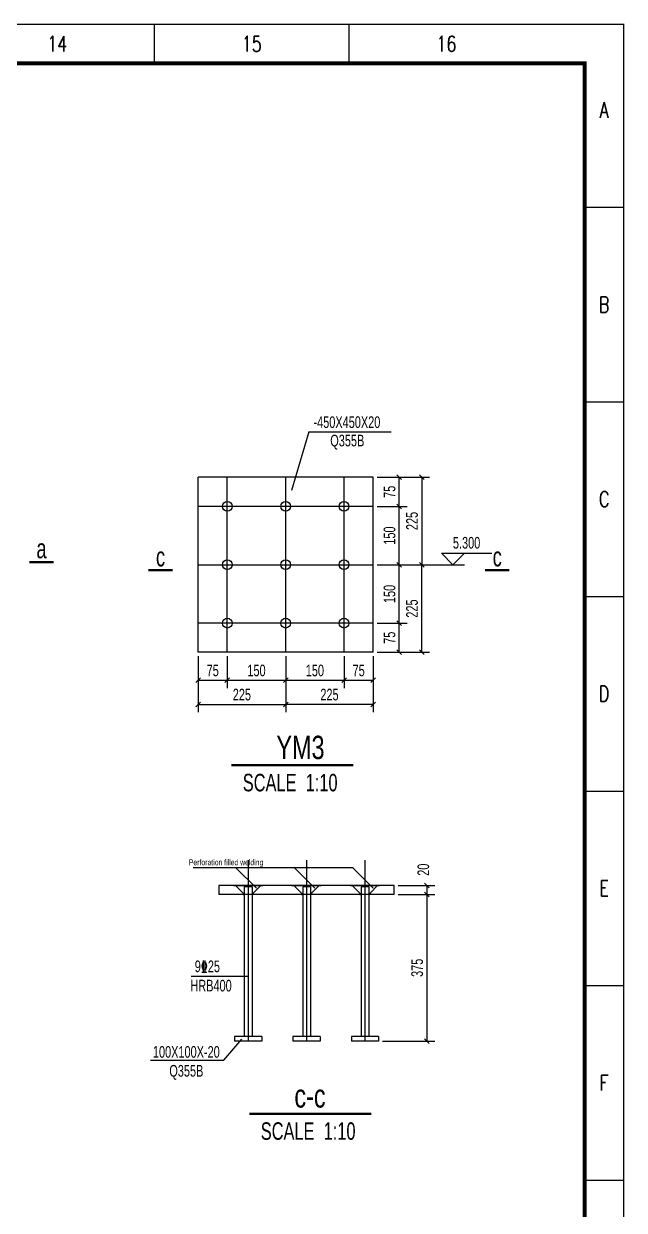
# Model space of a CAD drawing. Header units: millimetres. Extents: x -15901 to 146244, y -607033 to -56344.
# Drawn here: x 55986 to 71413, y -509701 to -479209 of the extents above; entities that cross this region are included whole.
import ezdxf
from ezdxf.enums import TextEntityAlignment as Align

# ---------------------------------------------------------------- set-up
doc = ezdxf.new("R2010")
doc.units = ezdxf.units.MM
doc.header["$LTSCALE"] = 2000
doc.linetypes.add('CENTER', pattern=[50.8, 31.75, -6.35, 6.35, -6.35])
doc.linetypes.add('DASHDOT', pattern=[1, 0.5, -0.25, 0, -0.25])
for name, color, linetype in [('4', 2, 'Continuous'), ('DIM', 2, 'Continuous'), ('LINE', 7, 'Continuous'), ('S_01', 3, 'Continuous'), ('S_01_OUTL', 3, 'Continuous'), ('S_02_AXIS', 171, 'CENTER'), ('S_04_TEXT', 2, 'Continuous'), ('TEXT', 3, 'Continuous'), ('TK', 1, 'Continuous'), ('图层1', 7, 'DASHDOT')]:
    doc.layers.add(name, color=color, linetype=linetype)
doc.styles.add('KS', font='kstxt.shx', dxfattribs={"width": 0.7, "height": 300, "bigfont": 'kshz.shx'})
doc.styles.add('TK-HZ', font='txt.shx', dxfattribs={"width": 0.8, "bigfont": 'hztxt.shx'})
doc.dimstyles.new('KSDIM1.2', dxfattribs={"dimtxt": 300, "dimasz": 120, "dimexe": 200, "dimexo": 100, "dimgap": 100, "dimtad": 1, "dimdec": 0, "dimlfac": 1.2, "dimzin": 14, "dimdsep": 46, "dimtxsty": 'KS', "dimblk": 'ARCHTICK', "dimblk1": 'OBLIQUE', "dimblk2": 'OBLIQUE', "dimsah": 1, "dimcen": -900, "dimclrd": 7, "dimclre": 7, "dimclrt": 2, "dimazin": 3, "dimtfac": 1, "dimtdec": 0, "dimtix": 1, "dimtmove": 2, "dimatfit": 2, "dimfxl": 1, "dimtolj": 1, "dimtzin": 14, "dimlwd": -3, "dimlwe": -1, "dimarcsym": 0})

# ---------------------------------------------------------------- blocks, each defined once
blk = doc.blocks.new('A1-1')
at = {"layer": 'TK', "color": 7}
for p, q in [((72050, 58400), (72050, 59400)), ((77050, 58400), (77050, 59400)), ((83100, 54700), (84100, 54700)), ((83100, 49700), (84100, 49700)), ((83100, 44700), (84100, 44700)), ((83100, 39700), (84100, 39700)), ((83100, 34700), (84100, 34700)), ((83100, 29700), (84100, 29700))]:
    blk.add_line(p, q, dxfattribs=at)
for points, const_width in [([(0, 0), (84100, 0), (84100, 59400), (0, 59400)], 35), ([(2500, 1000), (83100, 1000), (83100, 58400), (2500, 58400)], 100)]:
    blk.add_lwpolyline(points, close=True, dxfattribs=dict(at, const_width=const_width))
at = {"layer": 'TK', "color": 7, "style": 'TK-HZ', "width": 0.75}
for s, p in [('14', (69550, 58900)), ('15', (74550, 58900)), ('16', (79550, 58900)), ('A', (83600, 57200)), ('B', (83600, 52200)), ('C', (83600, 47200)), ('D', (83600, 42200)), ('E', (83600, 37200)), ('F', (83600, 32200))]:
    blk.add_text(s, height=400, dxfattribs=at).set_placement(p, align=Align.MIDDLE_CENTER)
blk = doc.blocks.new('_OBLIQUE')
at = {"color": 1}
blk.add_line((-0.5, -0.5), (0.5, 0.5), dxfattribs=at)
blk = doc.blocks.new('*D649')
at = {"layer": 'Defpoints', "color": 0}
for p in [(65501, -501584), (65101, -505359), (66343, -505359)]:
    blk.add_point(p, dxfattribs=at)
at = {"layer": 'DIM', "color": 7, "linetype": 'Continuous'}
for p, q in [((65601, -501584), (66543, -501584)), ((65201, -505359), (66543, -505359))]:
    blk.add_line(p, q, dxfattribs=at)
at = {"layer": 'DIM', "color": 7, "linetype": 'Continuous', "lineweight": -3}
blk.add_line((66343, -501584), (66343, -505359), dxfattribs=at)
at = {"layer": 'DIM', "color": 7, "linetype": 'ByBlock', "lineweight": -3, "xscale": 120, "yscale": 120, "zscale": 120}
for p, rotation in [((66343, -501584), 90), ((66343, -505359), 270)]:
    blk.add_blockref('_OBLIQUE', p, dxfattribs=dict(at, rotation=rotation))
at = {"layer": 'DIM', "color": 2, "insert": (66093, -503471), "char_height": 300, "attachment_point": 5, "rotation": 90, "style": 'KS'}
blk.add_mtext('\\A1;375', dxfattribs=at)
blk = doc.blocks.new('_ArchTick')
at = {"color": 0, "linetype": 'ByBlock', "const_width": 0.15}
blk.add_lwpolyline([(-0.5, -0.5), (0.5, 0.5)], dxfattribs=at)
blk = doc.blocks.new('*D650')
at = {"layer": 'Defpoints', "color": 0}
for p in [(65501, -501359), (65501, -501584), (66343, -501584)]:
    blk.add_point(p, dxfattribs=at)
at = {"layer": 'DIM', "color": 7, "linetype": 'Continuous'}
for p, q in [((65601, -501359), (66543, -501359)), ((65601, -501584), (66543, -501584))]:
    blk.add_line(p, q, dxfattribs=at)
at = {"layer": 'DIM', "color": 7, "linetype": 'Continuous', "lineweight": -3}
blk.add_line((66343, -501359), (66343, -501584), dxfattribs=at)
at = {"layer": 'DIM', "color": 7, "linetype": 'ByBlock', "lineweight": -3, "xscale": 120, "yscale": 120, "zscale": 120}
for p, rotation in [((66343, -501359), 90), ((66343, -501584), 270)]:
    blk.add_blockref('_OBLIQUE', p, dxfattribs=dict(at, rotation=rotation))
at = {"layer": 'DIM', "color": 2, "insert": (66252, -500949), "char_height": 300, "attachment_point": 5, "rotation": 90, "style": 'KS'}
blk.add_mtext('\\A1;20', dxfattribs=at)
blk = doc.blocks.new('*D651')
at = {"layer": 'Defpoints', "color": 0}
for p in [(65215, -493113), (66211, -493113), (64965, -495363)]:
    blk.add_point(p, dxfattribs=at)
at = {"layer": 'DIM', "color": 7, "linetype": 'Continuous'}
for p, q in [((65315, -493113), (66411, -493113)), ((65065, -495363), (66411, -495363))]:
    blk.add_line(p, q, dxfattribs=at)
at = {"layer": 'DIM', "color": 7, "linetype": 'Continuous', "lineweight": -3}
blk.add_line((66211, -495363), (66211, -493113), dxfattribs=at)
at = {"layer": 'DIM', "color": 7, "linetype": 'ByBlock', "lineweight": -3, "xscale": 120, "yscale": 120, "zscale": 120}
for p, rotation in [((66211, -493113), 90), ((66211, -495363), 270)]:
    blk.add_blockref('_OBLIQUE', p, dxfattribs=dict(at, rotation=rotation))
at = {"layer": 'DIM', "color": 2, "insert": (65961, -494238), "char_height": 300, "attachment_point": 5, "rotation": 90, "style": 'KS'}
blk.add_mtext('\\A1;225', dxfattribs=at)
blk = doc.blocks.new('*D652')
at = {"layer": 'Defpoints', "color": 0}
for p in [(64965, -490863), (65634, -490863), (64965, -491613)]:
    blk.add_point(p, dxfattribs=at)
at = {"layer": 'DIM', "color": 7, "linetype": 'Continuous'}
for p, q in [((65065, -490863), (65834, -490863)), ((65065, -491613), (65834, -491613))]:
    blk.add_line(p, q, dxfattribs=at)
at = {"layer": 'DIM', "color": 7, "linetype": 'Continuous', "lineweight": -3}
blk.add_line((65634, -491613), (65634, -490863), dxfattribs=at)
at = {"layer": 'DIM', "color": 7, "linetype": 'ByBlock', "lineweight": -3, "xscale": 120, "yscale": 120, "zscale": 120}
for p, rotation in [((65634, -490863), 90), ((65634, -491613), 270)]:
    blk.add_blockref('_OBLIQUE', p, dxfattribs=dict(at, rotation=rotation))
at = {"layer": 'DIM', "color": 2, "insert": (65384, -491238), "char_height": 300, "attachment_point": 5, "rotation": 90, "style": 'KS'}
blk.add_mtext('\\A1;75', dxfattribs=at)
blk = doc.blocks.new('*D653')
at = {"layer": 'Defpoints', "color": 0}
for p in [(64965, -491613), (65634, -491613), (64965, -493113)]:
    blk.add_point(p, dxfattribs=at)
at = {"layer": 'DIM', "color": 7, "linetype": 'Continuous'}
for p, q in [((65065, -491613), (65834, -491613)), ((65065, -493113), (65834, -493113))]:
    blk.add_line(p, q, dxfattribs=at)
at = {"layer": 'DIM', "color": 7, "linetype": 'Continuous', "lineweight": -3}
blk.add_line((65634, -493113), (65634, -491613), dxfattribs=at)
at = {"layer": 'DIM', "color": 7, "linetype": 'ByBlock', "lineweight": -3, "xscale": 120, "yscale": 120, "zscale": 120}
for p, rotation in [((65634, -491613), 90), ((65634, -493113), 270)]:
    blk.add_blockref('_OBLIQUE', p, dxfattribs=dict(at, rotation=rotation))
at = {"layer": 'DIM', "color": 2, "insert": (65384, -492363), "char_height": 300, "attachment_point": 5, "rotation": 90, "style": 'KS'}
blk.add_mtext('\\A1;150', dxfattribs=at)
blk = doc.blocks.new('*D654')
at = {"layer": 'Defpoints', "color": 0}
for p in [(64965, -493113), (65634, -493113), (64965, -494613)]:
    blk.add_point(p, dxfattribs=at)
at = {"layer": 'DIM', "color": 7, "linetype": 'Continuous'}
for p, q in [((65065, -493113), (65834, -493113)), ((65065, -494613), (65834, -494613))]:
    blk.add_line(p, q, dxfattribs=at)
at = {"layer": 'DIM', "color": 7, "linetype": 'Continuous', "lineweight": -3}
blk.add_line((65634, -494613), (65634, -493113), dxfattribs=at)
at = {"layer": 'DIM', "color": 7, "linetype": 'ByBlock', "lineweight": -3, "xscale": 120, "yscale": 120, "zscale": 120}
for p, rotation in [((65634, -493113), 90), ((65634, -494613), 270)]:
    blk.add_blockref('_OBLIQUE', p, dxfattribs=dict(at, rotation=rotation))
at = {"layer": 'DIM', "color": 2, "insert": (65384, -493863), "char_height": 300, "attachment_point": 5, "rotation": 90, "style": 'KS'}
blk.add_mtext('\\A1;150', dxfattribs=at)
blk = doc.blocks.new('*D655')
at = {"layer": 'Defpoints', "color": 0}
for p in [(64965, -494613), (65634, -494613), (64965, -495363)]:
    blk.add_point(p, dxfattribs=at)
at = {"layer": 'DIM', "color": 7, "linetype": 'Continuous'}
for p, q in [((65065, -494613), (65834, -494613)), ((65065, -495363), (65834, -495363))]:
    blk.add_line(p, q, dxfattribs=at)
at = {"layer": 'DIM', "color": 7, "linetype": 'Continuous', "lineweight": -3}
blk.add_line((65634, -495363), (65634, -494613), dxfattribs=at)
at = {"layer": 'DIM', "color": 7, "linetype": 'ByBlock', "lineweight": -3, "xscale": 120, "yscale": 120, "zscale": 120}
for p, rotation in [((65634, -494613), 90), ((65634, -495363), 270)]:
    blk.add_blockref('_OBLIQUE', p, dxfattribs=dict(at, rotation=rotation))
at = {"layer": 'DIM', "color": 2, "insert": (65384, -494988), "char_height": 300, "attachment_point": 5, "rotation": 90, "style": 'KS'}
blk.add_mtext('\\A1;75', dxfattribs=at)
blk = doc.blocks.new('*D656')
at = {"layer": 'Defpoints', "color": 0}
for p in [(60465, -495363), (62715, -495662), (62715, -496701)]:
    blk.add_point(p, dxfattribs=at)
at = {"layer": 'DIM', "color": 7, "linetype": 'Continuous'}
for p, q in [((60465, -495463), (60465, -496901)), ((62715, -495762), (62715, -496901))]:
    blk.add_line(p, q, dxfattribs=at)
at = {"layer": 'DIM', "color": 7, "linetype": 'Continuous', "lineweight": -3}
blk.add_line((60465, -496701), (62715, -496701), dxfattribs=at)
at = {"layer": 'DIM', "color": 7, "linetype": 'ByBlock', "lineweight": -3, "xscale": 120, "yscale": 120, "zscale": 120, "rotation": 180}
blk.add_blockref('_OBLIQUE', (60465, -496701), dxfattribs=at)
at = {"layer": 'DIM', "color": 7, "linetype": 'ByBlock', "lineweight": -3, "xscale": 120, "yscale": 120, "zscale": 120}
blk.add_blockref('_OBLIQUE', (62715, -496701), dxfattribs=at)
at = {"layer": 'DIM', "color": 2, "insert": (61590, -496451), "char_height": 300, "attachment_point": 5, "style": 'KS'}
blk.add_mtext('\\A1;225', dxfattribs=at)
blk = doc.blocks.new('*D657')
at = {"layer": 'Defpoints', "color": 0}
for p in [(64215, -495363), (64965, -495363), (64965, -496081)]:
    blk.add_point(p, dxfattribs=at)
at = {"layer": 'DIM', "color": 7, "linetype": 'Continuous'}
for p, q in [((64215, -495463), (64215, -496281)), ((64965, -495463), (64965, -496281))]:
    blk.add_line(p, q, dxfattribs=at)
at = {"layer": 'DIM', "color": 7, "linetype": 'Continuous', "lineweight": -3}
blk.add_line((64215, -496081), (64965, -496081), dxfattribs=at)
at = {"layer": 'DIM', "color": 7, "linetype": 'ByBlock', "lineweight": -3, "xscale": 120, "yscale": 120, "zscale": 120, "rotation": 180}
blk.add_blockref('_OBLIQUE', (64215, -496081), dxfattribs=at)
at = {"layer": 'DIM', "color": 7, "linetype": 'ByBlock', "lineweight": -3, "xscale": 120, "yscale": 120, "zscale": 120}
blk.add_blockref('_OBLIQUE', (64965, -496081), dxfattribs=at)
at = {"layer": 'DIM', "color": 2, "insert": (64590, -495831), "char_height": 300, "attachment_point": 5, "style": 'KS'}
blk.add_mtext('\\A1;75', dxfattribs=at)
blk = doc.blocks.new('*D658')
at = {"layer": 'Defpoints', "color": 0}
for p in [(62715, -495363), (64215, -495363), (64215, -496081)]:
    blk.add_point(p, dxfattribs=at)
at = {"layer": 'DIM', "color": 7, "linetype": 'Continuous'}
for p, q in [((62715, -495463), (62715, -496281)), ((64215, -495463), (64215, -496281))]:
    blk.add_line(p, q, dxfattribs=at)
at = {"layer": 'DIM', "color": 7, "linetype": 'Continuous', "lineweight": -3}
blk.add_line((62715, -496081), (64215, -496081), dxfattribs=at)
at = {"layer": 'DIM', "color": 7, "linetype": 'ByBlock', "lineweight": -3, "xscale": 120, "yscale": 120, "zscale": 120, "rotation": 180}
blk.add_blockref('_OBLIQUE', (62715, -496081), dxfattribs=at)
at = {"layer": 'DIM', "color": 7, "linetype": 'ByBlock', "lineweight": -3, "xscale": 120, "yscale": 120, "zscale": 120}
blk.add_blockref('_OBLIQUE', (64215, -496081), dxfattribs=at)
at = {"layer": 'DIM', "color": 2, "insert": (63465, -495831), "char_height": 300, "attachment_point": 5, "style": 'KS'}
blk.add_mtext('\\A1;150', dxfattribs=at)
blk = doc.blocks.new('*D659')
at = {"layer": 'Defpoints', "color": 0}
for p in [(61215, -495363), (62715, -495363), (62715, -496081)]:
    blk.add_point(p, dxfattribs=at)
at = {"layer": 'DIM', "color": 7, "linetype": 'Continuous'}
for p, q in [((61215, -495463), (61215, -496281)), ((62715, -495463), (62715, -496281))]:
    blk.add_line(p, q, dxfattribs=at)
at = {"layer": 'DIM', "color": 7, "linetype": 'Continuous', "lineweight": -3}
blk.add_line((61215, -496081), (62715, -496081), dxfattribs=at)
at = {"layer": 'DIM', "color": 7, "linetype": 'ByBlock', "lineweight": -3, "xscale": 120, "yscale": 120, "zscale": 120, "rotation": 180}
blk.add_blockref('_OBLIQUE', (61215, -496081), dxfattribs=at)
at = {"layer": 'DIM', "color": 7, "linetype": 'ByBlock', "lineweight": -3, "xscale": 120, "yscale": 120, "zscale": 120}
blk.add_blockref('_OBLIQUE', (62715, -496081), dxfattribs=at)
at = {"layer": 'DIM', "color": 2, "insert": (61965, -495831), "char_height": 300, "attachment_point": 5, "style": 'KS'}
blk.add_mtext('\\A1;150', dxfattribs=at)
blk = doc.blocks.new('*D660')
at = {"layer": 'Defpoints', "color": 0}
for p in [(60465, -495363), (61215, -495363), (61215, -496081)]:
    blk.add_point(p, dxfattribs=at)
at = {"layer": 'DIM', "color": 7, "linetype": 'Continuous'}
for p, q in [((60465, -495463), (60465, -496281)), ((61215, -495463), (61215, -496281))]:
    blk.add_line(p, q, dxfattribs=at)
at = {"layer": 'DIM', "color": 7, "linetype": 'Continuous', "lineweight": -3}
blk.add_line((60465, -496081), (61215, -496081), dxfattribs=at)
at = {"layer": 'DIM', "color": 7, "linetype": 'ByBlock', "lineweight": -3, "xscale": 120, "yscale": 120, "zscale": 120, "rotation": 180}
blk.add_blockref('_OBLIQUE', (60465, -496081), dxfattribs=at)
at = {"layer": 'DIM', "color": 7, "linetype": 'ByBlock', "lineweight": -3, "xscale": 120, "yscale": 120, "zscale": 120}
blk.add_blockref('_OBLIQUE', (61215, -496081), dxfattribs=at)
at = {"layer": 'DIM', "color": 2, "insert": (60840, -495831), "char_height": 300, "attachment_point": 5, "style": 'KS'}
blk.add_mtext('\\A1;75', dxfattribs=at)
blk = doc.blocks.new('*D661')
at = {"layer": 'Defpoints', "color": 0}
for p in [(64965, -495363), (62715, -495662), (62715, -496701)]:
    blk.add_point(p, dxfattribs=at)
at = {"layer": 'DIM', "color": 7, "linetype": 'Continuous'}
for p, q in [((64965, -495463), (64965, -496901)), ((62715, -495762), (62715, -496901))]:
    blk.add_line(p, q, dxfattribs=at)
at = {"layer": 'DIM', "color": 7, "linetype": 'Continuous', "lineweight": -3}
blk.add_line((64965, -496701), (62715, -496701), dxfattribs=at)
at = {"layer": 'DIM', "color": 7, "linetype": 'ByBlock', "lineweight": -3, "xscale": 120, "yscale": 120, "zscale": 120, "rotation": 180}
blk.add_blockref('_OBLIQUE', (62715, -496701), dxfattribs=at)
at = {"layer": 'DIM', "color": 7, "linetype": 'ByBlock', "lineweight": -3, "xscale": 120, "yscale": 120, "zscale": 120}
blk.add_blockref('_OBLIQUE', (64965, -496701), dxfattribs=at)
at = {"layer": 'DIM', "color": 2, "insert": (63840, -496451), "char_height": 300, "attachment_point": 5, "style": 'KS'}
blk.add_mtext('\\A1;225', dxfattribs=at)
blk = doc.blocks.new('*D662')
at = {"layer": 'Defpoints', "color": 0}
for p in [(64965, -490863), (65215, -493113), (66211, -493113)]:
    blk.add_point(p, dxfattribs=at)
at = {"layer": 'DIM', "color": 7, "linetype": 'Continuous'}
for p, q in [((65065, -490863), (66411, -490863)), ((65315, -493113), (66411, -493113))]:
    blk.add_line(p, q, dxfattribs=at)
at = {"layer": 'DIM', "color": 7, "linetype": 'Continuous', "lineweight": -3}
blk.add_line((66211, -490863), (66211, -493113), dxfattribs=at)
at = {"layer": 'DIM', "color": 7, "linetype": 'ByBlock', "lineweight": -3, "xscale": 120, "yscale": 120, "zscale": 120}
for p, rotation in [((66211, -490863), 90), ((66211, -493113), 270)]:
    blk.add_blockref('_OBLIQUE', p, dxfattribs=dict(at, rotation=rotation))
at = {"layer": 'DIM', "color": 2, "insert": (65961, -491988), "char_height": 300, "attachment_point": 5, "rotation": 90, "style": 'KS'}
blk.add_mtext('\\A1;225', dxfattribs=at)

msp = doc.modelspace()

# ---------------------------------------------------------------- linework, layer by layer
at = {"linetype": 'Continuous'}
for p, q in [((61127.049, -505847.032), (61588.821, -505303.838)), ((59240.307, -505847.032), (61127.049, -505847.032))]:
    msp.add_line(p, q, dxfattribs=at)
at = {"layer": 'LINE'}
for p, q in [((66010.972, -493112.917), (67020.12, -493112.917)), ((66118.377, -493112.917), (66959.333, -493112.917))]:
    msp.add_line(p, q, dxfattribs=at)
at = {"layer": 'S_01', "const_width": 60}
for points in [[(64456.48, -498266.351), (61317.845, -498266.351)], [(64918.319, -507221.739), (61779.685, -507221.739)]]:
    msp.add_lwpolyline(points, dxfattribs=at)
at = {"layer": 'S_01_OUTL', "linetype": 'ByBlock'}
for p, q in [((64965.122, -490862.917), (60465.122, -490862.917)), ((60465.122, -495362.917), (60465.122, -490862.917)), ((64965.122, -495362.917), (64965.122, -490862.917)), ((64965.122, -495362.917), (60465.122, -495362.917))]:
    msp.add_line(p, q, dxfattribs=at)
at = {"layer": 'S_01_OUTL'}
for points in [[(56129.21, -493046.181, 60, 60, 0), (56754.21, -493046.181, 0, 0, 0)], [(59187.099, -493255.133, 60, 60, 0), (59812.099, -493255.133, 0, 0, 0)], [(67837.542, -493255.133, 60, 60, 0), (68462.542, -493255.133, 0, 0, 0)]]:
    msp.add_lwpolyline(points, format="xyseb", dxfattribs=at)
at = {"layer": 'S_02_AXIS'}
for p, q in [((61215.122, -495362.917), (61215.122, -490862.917)), ((62715.122, -495362.917), (62715.122, -490862.917)), ((64215.122, -495362.917), (64215.122, -490862.917)), ((64965.122, -491612.917), (60465.122, -491612.917)), ((60465.122, -493112.917), (64965.122, -493112.917)), ((64965.122, -494612.917), (60465.122, -494612.917)), ((61751.452, -500705.537), (61751.452, -505358.84)), ((63251.452, -500705.537), (63251.452, -505358.84)), ((64751.452, -500705.537), (64751.452, -505358.84))]:
    msp.add_line(p, q, dxfattribs=at)
at = {"layer": 'S_04_TEXT'}
for p, q in [((63311.092, -489694.053), (62867.66, -491203.774)), ((63311.092, -489694.053), (65420.843, -489694.053)), ((64438.361, -500903.525), (60340.303, -500903.525)), ((61961.456, -501422.931), (61438.361, -500903.525)), ((63461.456, -501422.931), (62938.361, -500903.525)), ((64961.456, -501422.931), (64438.361, -500903.525)), ((60284.56, -503682.621), (61751.452, -503682.621))]:
    msp.add_line(p, q, dxfattribs=at)
for points in [[(67307.957, -492815.933), (67010.972, -493112.917), (66713.987, -492815.933), (68007.957, -492815.933)], [(66210.972, -493112.917), (67310.972, -493112.917)]]:
    msp.add_lwpolyline(points, dxfattribs=at)
at = {"layer": 'TEXT'}
for p, q in [((61376.452, -501358.84), (62126.452, -501358.84)), ((61621.452, -501553.84), (61426.452, -501358.84)), ((61621.452, -501553.84), (61621.452, -501583.84)), ((61621.452, -501583.84), (61651.452, -501583.84)), ((61881.452, -501583.84), (61851.452, -501583.84)), ((61881.452, -501553.84), (62076.452, -501358.84)), ((61881.452, -501553.84), (61881.452, -501583.84)), ((62876.452, -501358.84), (63626.452, -501358.84)), ((63121.452, -501553.84), (62926.452, -501358.84)), ((63121.452, -501553.84), (63121.452, -501583.84)), ((63121.452, -501583.84), (63151.452, -501583.84)), ((63381.452, -501583.84), (63351.452, -501583.84)), ((63381.452, -501553.84), (63576.452, -501358.84)), ((63381.452, -501553.84), (63381.452, -501583.84)), ((64376.452, -501358.84), (65126.452, -501358.84)), ((64621.452, -501553.84), (64426.452, -501358.84)), ((64621.452, -501553.84), (64621.452, -501583.84)), ((64621.452, -501583.84), (64651.452, -501583.84)), ((64881.452, -501583.84), (64851.452, -501583.84)), ((64881.452, -501553.84), (65076.452, -501358.84)), ((64881.452, -501553.84), (64881.452, -501583.84))]:
    msp.add_line(p, q, dxfattribs=at)
for centre in [(61215.122, -491612.917), (62715.122, -491612.917), (64215.122, -491612.917), (61215.122, -493112.917), (62715.122, -493112.917), (64215.122, -493112.917), (61215.122, -494612.917), (62715.122, -494612.917), (64215.122, -494612.917)]:
    msp.add_circle(centre, 125, dxfattribs=at)
at = {"layer": '图层1', "linetype": 'ByBlock'}
for p, q in [((65501.452, -501358.84), (61001.452, -501358.84)), ((61001.452, -501358.84), (61001.452, -501583.84)), ((65501.452, -501583.84), (61001.452, -501583.84)), ((61851.452, -501388.84), (61651.452, -501388.84)), ((61651.452, -501388.84), (61651.452, -505238.84)), ((61851.452, -501388.84), (61851.452, -505238.84)), ((63351.452, -501388.84), (63151.452, -501388.84)), ((63151.452, -501388.84), (63151.452, -505238.84)), ((63351.452, -501388.84), (63351.452, -505238.84)), ((64651.452, -501388.84), (64651.452, -505238.84)), ((64851.452, -501388.84), (64651.452, -501388.84)), ((64851.452, -501388.84), (64851.452, -505238.84)), ((65501.452, -501583.84), (65501.452, -501358.84)), ((61401.452, -505238.84), (61401.452, -505358.84)), ((62101.452, -505238.84), (61401.452, -505238.84)), ((62101.452, -505238.84), (62101.452, -505358.84)), ((63601.452, -505238.84), (62901.452, -505238.84)), ((62901.452, -505238.84), (62901.452, -505358.84)), ((63601.452, -505238.84), (63601.452, -505358.84)), ((64401.452, -505238.84), (64401.452, -505358.84)), ((65101.452, -505238.84), (64401.452, -505238.84)), ((65101.452, -505238.84), (65101.452, -505358.84)), ((62101.452, -505358.84), (61401.452, -505358.84)), ((63601.452, -505358.84), (62901.452, -505358.84)), ((65101.452, -505358.84), (64401.452, -505358.84))]:
    msp.add_line(p, q, dxfattribs=at)

# ---------------------------------------------------------------- block references
at = {"layer": 'TK', "color": 7}
msp.add_blockref('A1-1', (-12704.988, -538626.852), dxfattribs=at)

# ---------------------------------------------------------------- texts
at = {"layer": '4', "style": 'KS', "width": 0.75}
for s, p in [('YM3', (62476.019, -498106.623)), ('c-c', (62937.859, -507062.01))]:
    msp.add_text(s, height=600, dxfattribs=at).set_placement(p)
at = {"layer": 'S_01_OUTL', "style": 'KS', "width": 0.7}
for s, p in [('a', (56441.71, -492696.181)), ('c', (59499.599, -492905.133)), ('c', (68150.042, -492905.133))]:
    msp.add_text(s, height=500, dxfattribs=at).set_placement(p, align=Align.MIDDLE_CENTER)
at = {"layer": 'S_04_TEXT', "style": 'KS', "width": 0.7}
for s, height, p in [('-450X450X20', 300, (64287.433, -489448.01)), ('Q355B', 300, (64297.18, -489959.851)), ('Perforation filled welding', 150, (61184.595, -500778.628)), ('9%%13225', 300, (60703.197, -503432.584)), ('HRB400', 300, (60797.853, -503928.046)), ('100X100X-20', 300, (60162.726, -505631.215)), ('Q355B', 300, (60162.726, -506156.592))]:
    msp.add_text(s, height=height, dxfattribs=at).set_placement(p, align=Align.MIDDLE)
msp.add_text('5.300', height=300, dxfattribs=at).set_placement((67010.972, -492697.917))
at = {"layer": 'TEXT', "style": 'KS', "width": 0.7}
for p in [(62829.848, -498710.467), (63291.688, -507665.855)]:
    msp.add_text('SCALE  1:10', height=450, dxfattribs=at).set_placement(p, align=Align.MIDDLE)

# ---------------------------------------------------------------- dimensions: what is measured, and where the dimension line sits
at = {"layer": 'DIM', "color": 3, "linetype": 'Continuous'}
for base, p1, p2, angle, picture, middle in [((65634.111, -490862.917), (64965.122, -491612.917), (64965.122, -490862.917), 90, '*D652', (65384.111, -491237.917)), ((66210.972, -493112.917), (64965.122, -490862.917), (65214.754, -493112.917), 270, '*D662', (65960.972, -491987.917)), ((65634.111, -491612.917), (64965.122, -493112.917), (64965.122, -491612.917), 90, '*D653', (65384.111, -492362.917)), ((66210.972, -493112.917), (64965.122, -495362.917), (65214.754, -493112.917), 90, '*D651', (65960.972, -494237.917)), ((65634.111, -493112.917), (64965.122, -494612.917), (64965.122, -493112.917), 90, '*D654', (65384.111, -493862.917)), ((65634.111, -494612.917), (64965.122, -495362.917), (64965.122, -494612.917), 90, '*D655', (65384.111, -494987.917)), ((62715.122, -496701.143), (64965.122, -495362.917), (62715.122, -495662.05), 180, '*D661', (63840.122, -496451.143))]:
    dim = msp.add_linear_dim(base=base, p1=p1, p2=p2, angle=angle, dimstyle='KSDIM1.2', override={"dimlfac": 0.1, "dimzin": 8}, dxfattribs=at)
    dim.commit()
    dim.dimension.update_dxf_attribs({"geometry": picture, "text_midpoint": middle})
for base, p1, p2, picture, middle in [((62715.122, -496701.143), (60465.122, -495362.917), (62715.122, -495662.05), '*D656', (61590.122, -496451.143)), ((61215.122, -496080.774), (60465.122, -495362.917), (61215.122, -495362.917), '*D660', (60840.122, -495830.774)), ((62715.122, -496080.774), (61215.122, -495362.917), (62715.122, -495362.917), '*D659', (61965.122, -495830.774)), ((64215.122, -496080.774), (62715.122, -495362.917), (64215.122, -495362.917), '*D658', (63465.122, -495830.774)), ((64965.122, -496080.774), (64215.122, -495362.917), (64965.122, -495362.917), '*D657', (64590.122, -495830.774))]:
    dim = msp.add_linear_dim(base=base, p1=p1, p2=p2, dimstyle='KSDIM1.2', override={"dimlfac": 0.1, "dimzin": 8}, dxfattribs=at)
    dim.commit()
    dim.dimension.update_dxf_attribs({"geometry": picture, "text_midpoint": middle})
dim = msp.add_linear_dim(base=(66342.638, -501583.84), p1=(65501.452, -501358.84), p2=(65501.452, -501583.84), angle=90, text='20', dimstyle='KSDIM1.2', override={"dimlfac": 0.1, "dimzin": 8}, dxfattribs=at)
dim.commit()
dim.dimension.update_dxf_attribs({"geometry": '*D650', "text_midpoint": (66252.177, -500948.82), "dimtype": 160})
dim = msp.add_linear_dim(base=(66342.638, -505358.84), p1=(65501.452, -501583.84), p2=(65101.452, -505358.84), angle=90, text='375', dimstyle='KSDIM1.2', override={"dimlfac": 0.1, "dimzin": 8}, dxfattribs=at)
dim.commit()
dim.dimension.update_dxf_attribs({"geometry": '*D649', "text_midpoint": (66092.638, -503471.34)})

doc.saveas('drawing.dxf')
